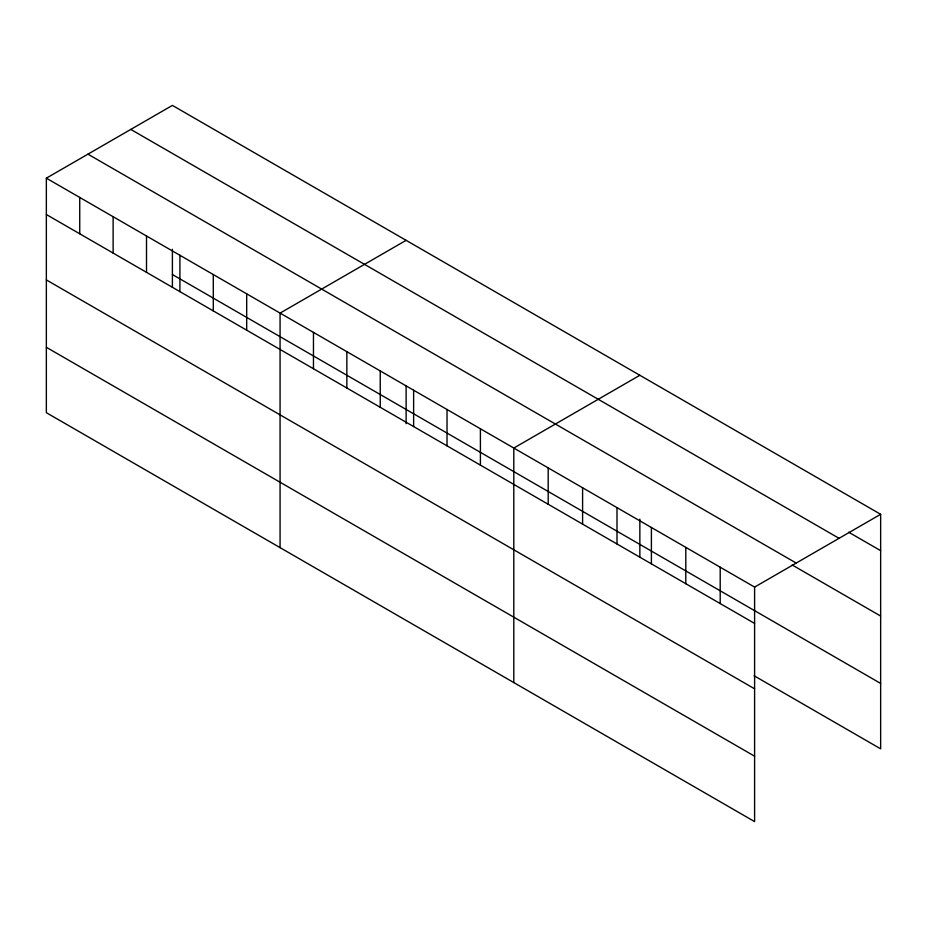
<?xml version="1.0" encoding="UTF-8"?>
<svg xmlns="http://www.w3.org/2000/svg" width="927" height="927" viewBox="0 0 927 927"><rect width="100%" height="100%" fill="white"/><g stroke="black" fill="none" stroke-linecap="round" stroke-linejoin="round"><path stroke-width="1.39" d="M46.35 178.169L754.601 587.081L754.601 821.6L46.35 412.7L46.35 178.169L172.399 105.4L880.65 514.3L880.65 748.831L754.103 675.771M406.119 240.336L280.07 313.117L280.07 547.637M639.85 375.273L513.801 448.054L513.801 682.573M754.601 587.081L880.65 514.3M848.703 532.214L880.65 550.65M130.8 129.421L839.051 538.32M87.949 154.16L796.2 563.06M792.191 564.983L880.65 616.049M172.399 274.519L880.65 683.431M46.35 214.519L754.601 623.431M46.35 279.919L754.601 688.819M46.35 347.301L754.601 756.2M720.198 567.22L720.198 603.57M685.795 547.359L685.795 583.709M651.403 527.498L651.403 563.848M639.85 519.132L639.85 557.197M617 507.637L617 543.975M582.596 487.776L582.596 524.114M548.193 467.915L548.193 504.253M480.406 428.772L480.406 465.122M447.023 409.502L447.023 445.841M413.627 390.221L413.627 426.571M406.119 385.597L406.119 423.674M380.244 370.939L380.244 407.289M346.849 351.669L346.849 388.007M313.465 332.387L313.465 368.737M246.686 293.836L246.686 330.186M213.291 274.554L213.291 310.904M179.908 255.284L179.908 291.623M172.399 249.259L172.399 287.324M146.512 236.003L146.512 272.353M113.129 216.733L113.129 253.071M79.734 197.451L79.734 233.801"/></g></svg>
